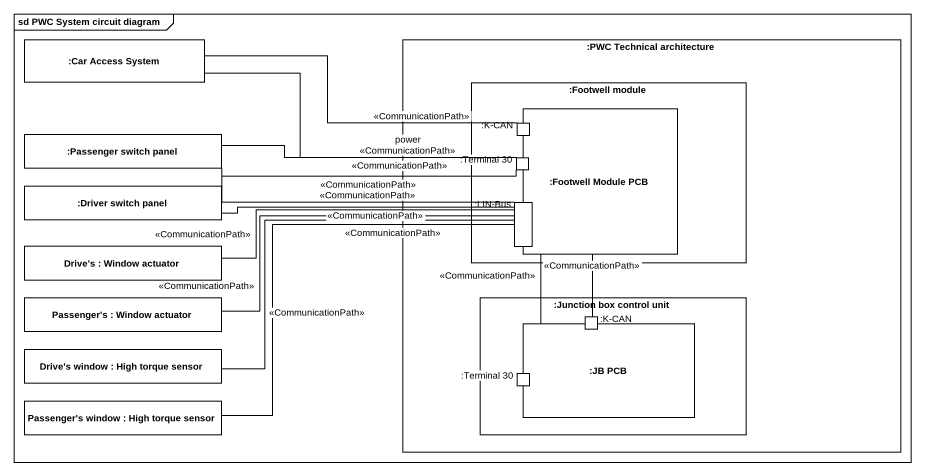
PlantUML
@startuml
mainframe sd PWC System circuit diagram
rectangle ":Car Access System" as Car_Access_System
rectangle ":PWC Technical architecture" as PWC_Technical_architecture {
  rectangle ":Footwell module" as Footwell_module {
    rectangle ":Footwell Module PCB" as Footwell_Module_PCB {
      port ":K-CAN" as K_CAN
      port ":Terminal 30" as Terminal_30
      port ":LIN-Bus" as LIN_Bus
    }
  }
  rectangle ":Junction box control unit" as Junction_box_control_unit {
    rectangle ":JB PCB" as JB_PCB {
      port ":K-CAN" as K_CAN_2
      port ":Terminal 30" as Terminal_30_2
    }
  }
}
rectangle ":Passenger switch panel" as Passenger_switch_panel
rectangle ":Driver switch panel" as Driver_switch_panel
rectangle "Drive's : Window actuator" as Drive_s
rectangle "Passenger's : Window actuator" as Passenger_s
rectangle "Drive's window : High torque sensor" as Drive_s_window
rectangle "Passenger's window : High torque sensor" as Passenger_s_window
Car_Access_System -right- K_CAN : <<CommunicationPath>>
Car_Access_System -right- Terminal_30 : power\n<<CommunicationPath>>
K_CAN -- K_CAN_2 : <<CommunicationPath>>
Passenger_switch_panel -right- Terminal_30 : <<CommunicationPath>>
Passenger_switch_panel -right- LIN_Bus : <<CommunicationPath>>
Terminal_30 -- Terminal_30_2 : <<CommunicationPath>>
Driver_switch_panel -right- Terminal_30 : <<CommunicationPath>>
Driver_switch_panel -right- LIN_Bus : <<CommunicationPath>>
Drive_s -right- LIN_Bus : <<CommunicationPath>>
Passenger_s -right- LIN_Bus : <<CommunicationPath>>
Drive_s_window -right- LIN_Bus : <<CommunicationPath>>
Passenger_s_window -right- LIN_Bus : <<CommunicationPath>>
@enduml
